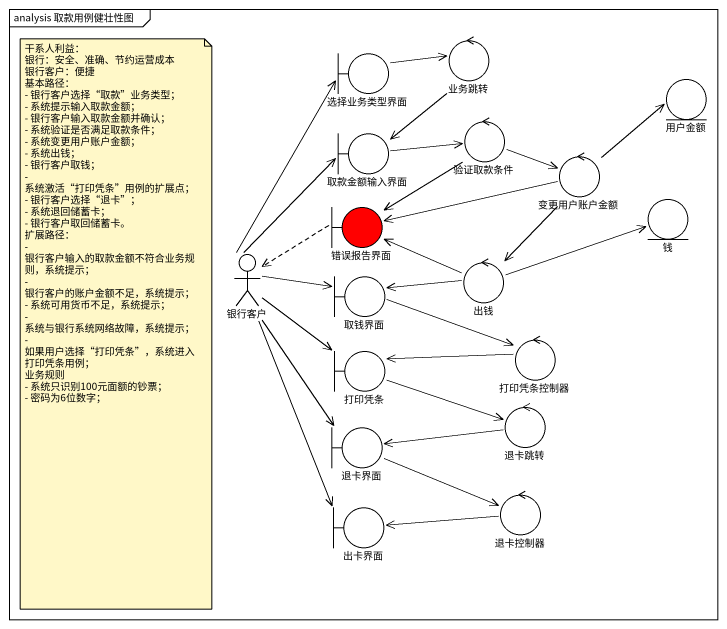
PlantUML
@startuml
mainframe analysis 取款用例健壮性图
boundary 选择业务类型界面
control 业务跳转
entity 用户金额
boundary 取款金额输入界面
control 验证取款条件
control 变更用户账户金额
entity 钱
boundary 错误报告界面 #FF0000
actor 银行客户
boundary 取钱界面
control 出钱
boundary 打印凭条
control 打印凭条控制器
control 退卡跳转
boundary 退卡界面
boundary 出卡界面
control 退卡控制器
选择业务类型界面 -right-> 业务跳转
业务跳转 --> 取款金额输入界面
取款金额输入界面 -right-> 验证取款条件
验证取款条件 -right-> 变更用户账户金额
验证取款条件 --> 错误报告界面
变更用户账户金额 -up-> 用户金额
变更用户账户金额 -left-> 错误报告界面
变更用户账户金额 --> 出钱
错误报告界面 .left.> 银行客户
银行客户 -up-> 选择业务类型界面
银行客户 -up-> 取款金额输入界面
银行客户 -right-> 取钱界面
银行客户 --> 打印凭条
银行客户 --> 退卡界面
银行客户 --> 出卡界面
取钱界面 -right-> 打印凭条控制器
出钱 -right-> 钱
出钱 -left-> 错误报告界面
出钱 -left-> 取钱界面
打印凭条 -right-> 退卡跳转
打印凭条控制器 -left-> 打印凭条
退卡跳转 -left-> 退卡界面
退卡界面 -right-> 退卡控制器
退卡控制器 -left-> 出卡界面
note as N1
  干系人利益：
  银行：安全、准确、节约运营成本
  银行客户：便捷
  基本路径：
  - 银行客户选择“取款”业务类型；
  - 系统提示输入取款金额；
  - 银行客户输入取款金额并确认；
  - 系统验证是否满足取款条件；
  - 系统变更用户账户金额；
  - 系统出钱；
  - 银行客户取钱；
  - 系统激活“打印凭条”用例的扩展点；
  - 银行客户选择“退卡”；
  - 系统退回储蓄卡；
  - 银行客户取回储蓄卡。
  扩展路径：
  - 银行客户输入的取款金额不符合业务规则，系统提示；
  - 银行客户的账户金额不足，系统提示；
  - 系统可用货币不足，系统提示；
  - 系统与银行系统网络故障，系统提示；
  - 如果用户选择“打印凭条”，系统进入打印凭条用例；
  业务规则
  - 系统只识别100元面额的钞票；
  - 密码为6位数字；
end note
@enduml
